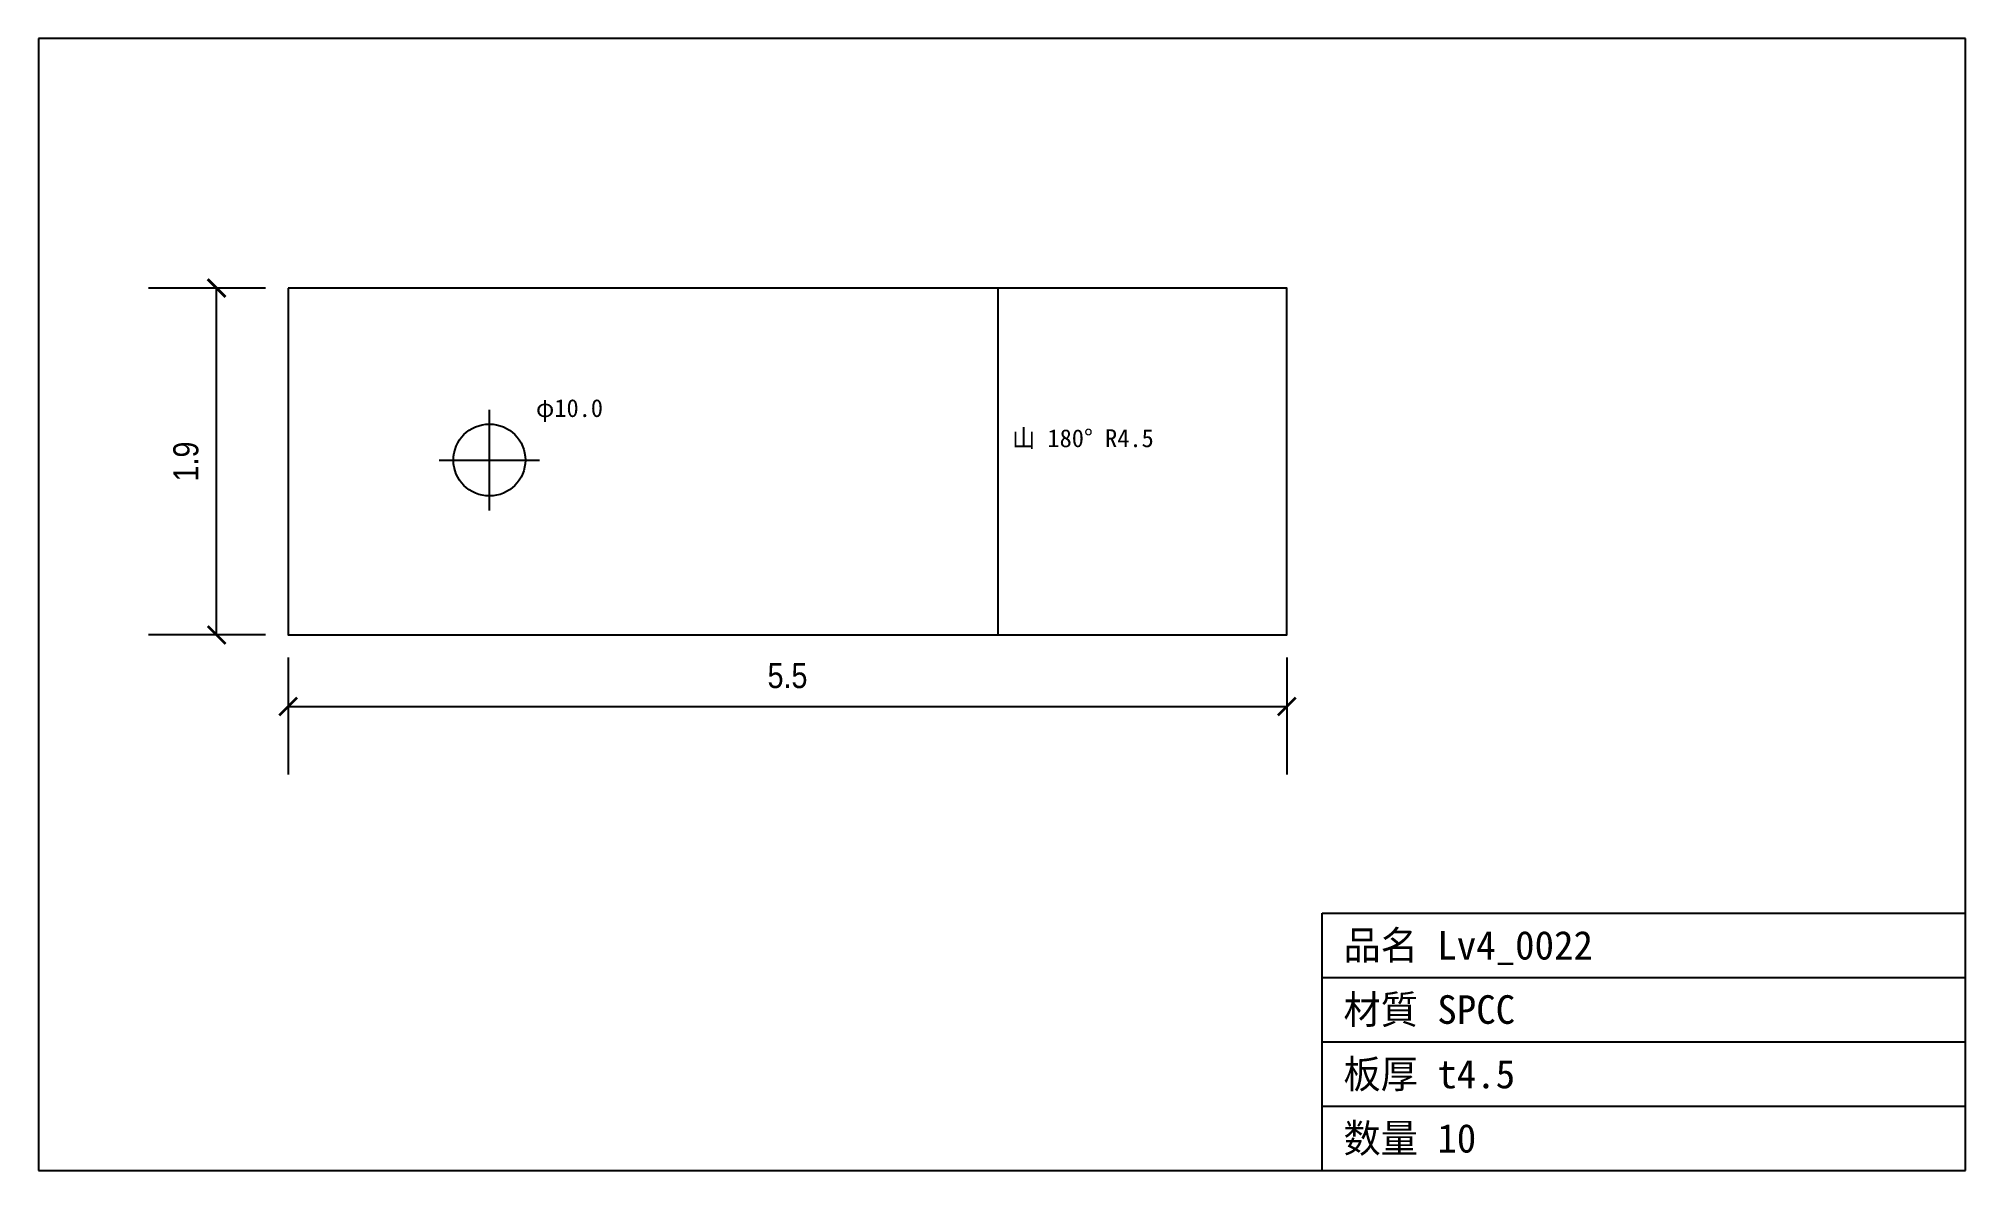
# Model space of a CAD drawing. Header units: inches. Extents: x -1.4 to 9.2, y -2.9 to 3.3.
import ezdxf

# ---------------------------------------------------------------- set-up
doc = ezdxf.new("R2010")
doc.units = ezdxf.units.IN
doc.linetypes.add('CENTER', pattern=[5.08, 3.175, -0.635, 0.635, -0.635])
doc.linetypes.add('DASHDOT', pattern=[3.556, 2.54, -0.508, 0, -0.508])
doc.styles.add('OpenSansCondensed-Light', font='OpenSansCondensed-Light.ttf')
doc.dimstyles.new('EZDXF', dxfattribs={"dimtxt": 0.25, "dimasz": 0.175, "dimexe": 0.375, "dimexo": 0.125, "dimgap": 0.1, "dimtad": 1, "dimlfac": 100, "dimzin": 12, "dimdsep": 46, "dimtxsty": 'OpenSansCondensed-Light', "dimblk": 'ARCHTICK', "dimcen": 2.5, "dimazin": 3, "dimtfac": 0.5, "dimtmove": 2, "dimatfit": 3})

# ---------------------------------------------------------------- blocks, each defined once
blk = doc.blocks.new('_ARCHTICK')
at = {"color": 0, "linetype": 'BYBLOCK', "const_width": 0.15}
blk.add_lwpolyline([(-0.5, -0.5), (0.5, 0.5)], dxfattribs=at)

msp = doc.modelspace()

# ---------------------------------------------------------------- linework, layer by layer
at = {"color": 7, "linetype": 'CONTINUOUS'}
for p, q in [((9.236, 3.284), (-1.375, 3.284)), ((-1.375, 3.284), (-1.375, -2.95)), ((9.236, -2.95), (9.236, 3.284)), ((5.693, -2.95), (5.693, -1.532)), ((5.693, -1.532), (9.236, -1.532)), ((5.693, -1.887), (9.236, -1.887)), ((5.693, -2.241), (9.236, -2.241)), ((5.693, -2.595), (9.236, -2.595)), ((-1.375, -2.95), (9.236, -2.95))]:
    msp.add_line(p, q, dxfattribs=at)
at = {"color": 3, "linetype": 'DASHDOT'}
msp.add_line((3.907, 1.91), (3.907, 0), dxfattribs=at)
at = {"color": 1, "linetype": 'CENTER'}
for p, q in [((1.108, 0.686), (1.108, 1.239)), ((0.831, 0.963), (1.384, 0.963))]:
    msp.add_line(p, q, dxfattribs=at)
at = {"color": 7, "linetype": 'CONTINUOUS'}
msp.add_lwpolyline([(0, 1.91), (0, 0), (5.499, 0), (5.499, 1.91)], close=True, dxfattribs=at)
msp.add_circle((1.108, 0.963), 0.198, dxfattribs=at)

# ---------------------------------------------------------------- texts
at = {"color": 2}
for s, height, p in [('φ10.0', 0.0984, (1.364, 1.2)), ('山 180° R4.5', 0.09843, (3.986, 1.034)), ('品名 Lv4_0022', 0.15748, (5.811, -1.788)), ('材質 SPCC', 0.1575, (5.811, -2.142)), ('板厚 t4.5', 0.1575, (5.811, -2.497)), ('数量 10', 0.1575, (5.811, -2.851))]:
    msp.add_text(s, height=height, dxfattribs=at).set_placement(p)

# ---------------------------------------------------------------- dimensions: what is measured, and where the dimension line sits
at = {"color": 8}
msp.add_linear_dim(base=(-0.394, 0), p1=(0, 0), p2=(0, 1.91), angle=90, dimstyle='EZDXF', override={"dimtxt": 0.137795, "dimasz": 0.098425, "dimdec": 1, "dimlfac": 1}, dxfattribs=at).render()
msp.add_linear_dim(base=(0, -0.394), p1=(0, 0), p2=(5.499, 0), dimstyle='EZDXF', override={"dimtxt": 0.137795, "dimasz": 0.098425, "dimdec": 1, "dimlfac": 1}, dxfattribs=at).render()

doc.saveas('drawing.dxf')
